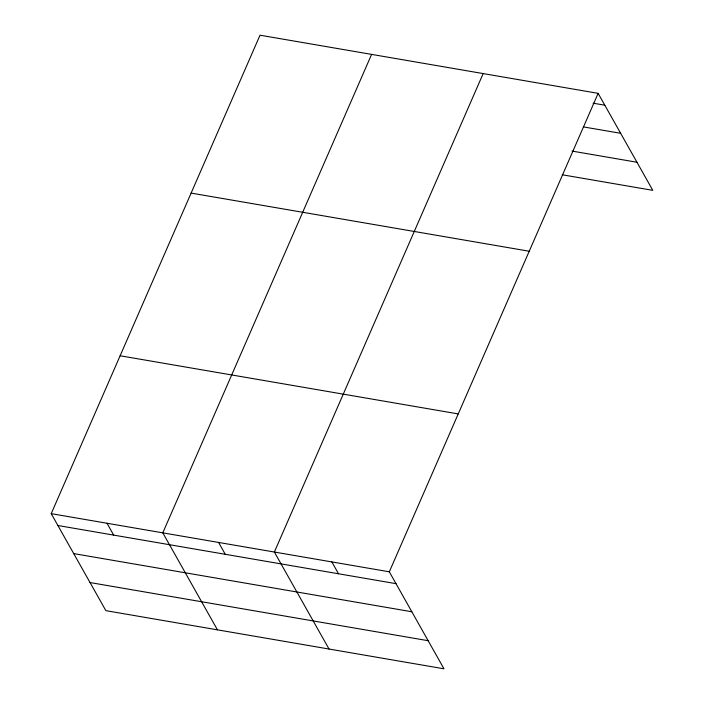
<?xml version="1.0" encoding="UTF-8"?>
<svg xmlns="http://www.w3.org/2000/svg" width="704" height="704" viewBox="0 0 704 704"><rect width="100%" height="100%" fill="white"/><g stroke="black" fill="none" stroke-linecap="round" stroke-linejoin="round"><path stroke-width="1.06" d="M51.216 513.656L389.321 571.806L443.978 668.8L105.864 610.65L51.216 513.656L260.022 35.2L598.136 93.35L652.784 190.344L562.311 174.786M371.598 54.393L162.791 532.84L217.448 629.842M483.173 73.577L274.366 552.033L329.023 649.026M389.321 571.806L598.136 93.35M593.102 103.189L604.815 105.204M583.387 126.896L620.646 133.302M572.026 151.078L636.953 162.246M191.118 193.09L529.223 251.24M120.12 355.766L458.234 413.917M57.895 525.51L396 583.66M73.726 553.599L411.831 611.758M90.033 582.551L428.146 640.702M331.848 561.915L338.527 573.769M218.574 542.441L225.254 554.294M106.999 523.248L113.678 535.102"/></g></svg>
